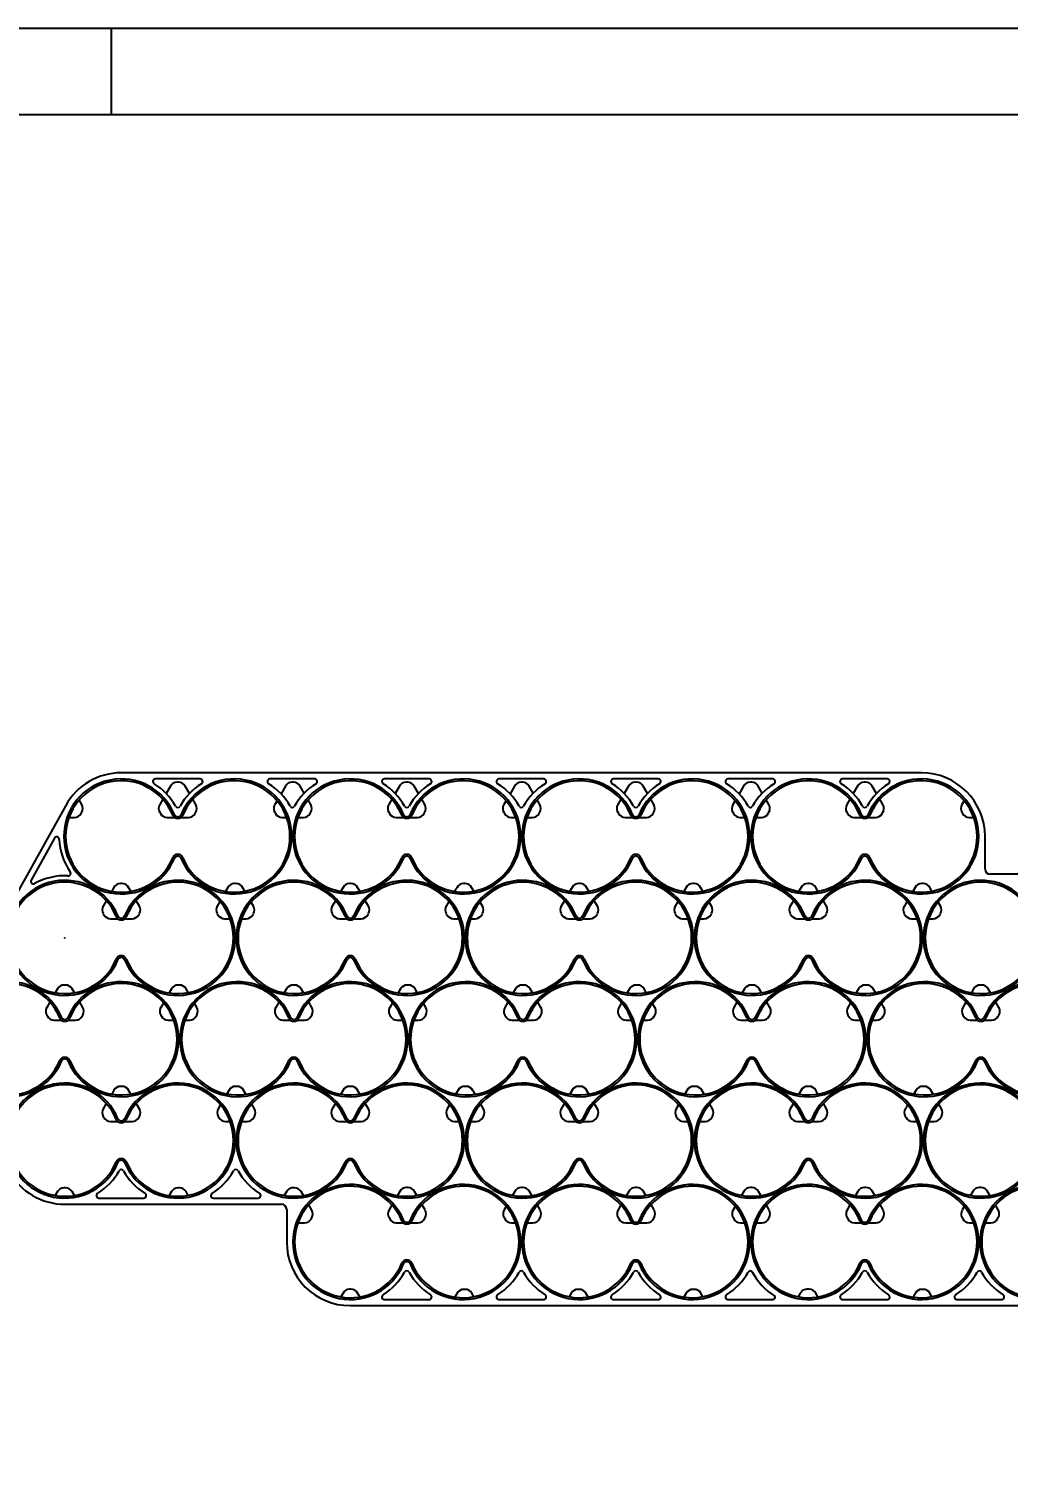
# Model space of a CAD drawing. Header units: millimetres. Extents: x -12 to 988, y -34 to 673.
# Drawn here: x 471.4 to 663, y 393.3 to 673.1 of the extents above; entities that cross this region are included whole.
import ezdxf

# ---------------------------------------------------------------- set-up
doc = ezdxf.new("R2010")
doc.units = ezdxf.units.MM
doc.dimstyles.new('副本 Standard', dxfattribs={"dimtxt": 9, "dimasz": 5, "dimexe": 1, "dimexo": 0.5, "dimgap": 0.5, "dimtad": 0, "dimtoh": 1, "dimdec": 1, "dimzin": 0, "dimdsep": 46, "dimtxsty": 'Standard', "dimcen": 0.09, "dimclrd": 3, "dimclre": 3, "dimclrt": 3, "dimadec": 0, "dimazin": 0, "dimtfac": 1, "dimtdec": 1, "dimtofl": 0, "dimtmove": 0, "dimatfit": 3, "dimfxl": 0, "dimtolj": 1, "dimtzin": 0, "dimarcsym": 0})

# ---------------------------------------------------------------- blocks, each defined once
blk = doc.blocks.new('新块')
at = {"color": 5}
blk.add_lwpolyline([(-242.21, -177.07), (213.92, -177.07), (213.92, 145.45), (-242.21, 145.45)], close=True, dxfattribs=at)
at = {"color": 6}
blk.add_lwpolyline([(-14.15, 137.77), (-14.15, 145.45)], dxfattribs=at)
blk.add_lwpolyline([(-203.82, -169.39), (206.24, -169.39), (206.24, 137.77), (-203.82, 137.77)], close=True, dxfattribs=at)
blk = doc.blocks.new('*D14')
at = {"color": 3, "lineweight": -2, "transparency": 16777216}
for p, q in [((456.19, 507.09), (461.19, 507.09)), ((461.19, 507.09), (465.32, 504.27)), ((478.37, 495.31), (478.55, 495.31)), ((478.46, 495.22), (478.46, 495.4))]:
    blk.add_line(p, q, dxfattribs=at)
at = {"color": 3, "transparency": 16777216}
blk.add_solid([(465.79, 504.96), (464.85, 503.58), (469.45, 501.46)], dxfattribs=at)
at = {"layer": 'Defpoints', "color": 0, "transparency": 16777216}
for p in [(469.45, 501.46), (487.46, 489.17)]:
    blk.add_point(p, dxfattribs=at)
at = {"color": 3, "transparency": 16777216, "insert": (439.19, 507.09), "char_height": 9, "attachment_point": 5}
blk.add_mtext('\\A1;∅21.8', dxfattribs=at)

msp = doc.modelspace()

# ---------------------------------------------------------------- linework, layer by layer
at = {"linetype": 'Continuous'}
for p, q in [((646.01, 527.59), (489.51, 527.59)), ((504.94, 526.39), (496.18, 526.39)), ((527.34, 526.39), (518.58, 526.39)), ((549.74, 526.39), (540.98, 526.39)), ((572.14, 526.39), (563.38, 526.39)), ((594.54, 526.39), (585.78, 526.39)), ((616.94, 526.39), (608.18, 526.39)), ((639.34, 526.39), (630.58, 526.39)), ((499.13, 525), (498.29, 523.54)), ((500.69, 525.74), (500.43, 525.74)), ((502.83, 523.54), (501.99, 525)), ((521.63, 525), (520.75, 523.48)), ((523.19, 525.74), (522.93, 525.74)), ((525.29, 523.61), (524.49, 525)), ((543.93, 525), (543.09, 523.54)), ((545.49, 525.74), (545.23, 525.74)), ((547.63, 523.54), (546.79, 525)), ((566.43, 525), (565.55, 523.48)), ((567.99, 525.74), (567.73, 525.74)), ((570.09, 523.61), (569.29, 525)), ((588.73, 525), (587.89, 523.54)), ((590.29, 525.74), (590.03, 525.74)), ((592.43, 523.54), (591.59, 525)), ((611.23, 525), (610.35, 523.48)), ((612.79, 525.74), (612.53, 525.74)), ((614.89, 523.61), (614.09, 525)), ((633.53, 525), (632.69, 523.54)), ((635.09, 525.74), (634.83, 525.74)), ((637.23, 523.54), (636.39, 525)), ((478.63, 521.2), (456.53, 481.55)), ((481.79, 521.37), (481.27, 522.28)), ((497.63, 522.41), (497.03, 521.37)), ((504.09, 521.37), (503.49, 522.41)), ((519.97, 522.14), (519.53, 521.37)), ((526.59, 521.37), (526.07, 522.28)), ((542.43, 522.41), (541.83, 521.37)), ((548.89, 521.37), (548.29, 522.41)), ((564.77, 522.14), (564.33, 521.37)), ((571.39, 521.37), (570.87, 522.28)), ((587.23, 522.41), (586.63, 521.37)), ((593.69, 521.37), (593.09, 522.41)), ((609.57, 522.14), (609.13, 521.37)), ((616.19, 521.37), (615.67, 522.28)), ((632.03, 522.41), (631.43, 521.37)), ((638.49, 521.37), (637.89, 522.41)), ((654.37, 522.14), (653.93, 521.37)), ((479.27, 518.88), (480.36, 518.88)), ((481.66, 519.64), (481.8, 519.87)), ((497.02, 519.87), (497.16, 519.64)), ((498.46, 518.88), (499.89, 518.88)), ((499.91, 519.43), (499.59, 519.29)), ((501.53, 519.29), (501.21, 519.43)), ((501.23, 518.88), (502.66, 518.88)), ((503.96, 519.64), (504.1, 519.87)), ((519.52, 519.87), (519.66, 519.64)), ((520.96, 518.88), (521.85, 518.88)), ((524.07, 518.88), (525.16, 518.88)), ((526.46, 519.64), (526.6, 519.87)), ((541.82, 519.87), (541.96, 519.64)), ((543.26, 518.88), (544.69, 518.88)), ((544.71, 519.43), (544.39, 519.29)), ((546.33, 519.29), (546.01, 519.43)), ((546.03, 518.88), (547.46, 518.88)), ((548.76, 519.64), (548.9, 519.87)), ((564.32, 519.87), (564.46, 519.64)), ((565.76, 518.88), (566.65, 518.88)), ((568.87, 518.88), (569.96, 518.88)), ((571.26, 519.64), (571.4, 519.87)), ((586.62, 519.87), (586.76, 519.64)), ((588.06, 518.88), (589.49, 518.88)), ((589.51, 519.43), (589.19, 519.29)), ((590.81, 519.43), (591.13, 519.29)), ((590.83, 518.88), (592.26, 518.88)), ((593.56, 519.64), (593.7, 519.87)), ((609.12, 519.87), (609.26, 519.64)), ((610.56, 518.88), (611.45, 518.88)), ((613.67, 518.88), (614.76, 518.88)), ((616.06, 519.64), (616.2, 519.87)), ((631.42, 519.87), (631.56, 519.64)), ((632.86, 518.88), (634.29, 518.88)), ((634.31, 519.43), (633.99, 519.29)), ((635.61, 519.43), (635.93, 519.29)), ((635.63, 518.88), (637.06, 518.88)), ((638.36, 519.64), (638.5, 519.87)), ((653.92, 519.87), (654.06, 519.64)), ((655.36, 518.88), (656.25, 518.88)), ((658.46, 508.76), (658.46, 515.14)), ((476.44, 514.8), (471.88, 506.62)), ((499.91, 510.86), (499.59, 510.99)), ((501.53, 510.99), (501.21, 510.86)), ((544.71, 510.86), (544.39, 510.99)), ((546.33, 510.99), (546.01, 510.86)), ((589.19, 510.99), (589.51, 510.86)), ((591.13, 510.99), (590.81, 510.86)), ((633.99, 510.99), (634.31, 510.86)), ((635.93, 510.99), (635.61, 510.86)), ((724.56, 507.76), (659.46, 507.76)), ((488.08, 505.17), (487.64, 504.41)), ((489.64, 505.92), (489.38, 505.92)), ((491.38, 504.41), (490.94, 505.17)), ((510.38, 505.17), (509.92, 504.38)), ((511.94, 505.92), (511.68, 505.92)), ((513.66, 504.44), (513.24, 505.17)), ((532.88, 505.17), (532.44, 504.41)), ((534.44, 505.92), (534.18, 505.92)), ((536.18, 504.41), (535.74, 505.17)), ((555.18, 505.17), (554.72, 504.38)), ((556.74, 505.92), (556.48, 505.92)), ((558.46, 504.44), (558.04, 505.17)), ((577.68, 505.17), (577.24, 504.41)), ((579.24, 505.92), (578.98, 505.92)), ((580.98, 504.41), (580.54, 505.17)), ((599.98, 505.17), (599.52, 504.38)), ((601.54, 505.92), (601.28, 505.92)), ((603.26, 504.44), (602.84, 505.17)), ((622.48, 505.17), (622.04, 504.41)), ((624.04, 505.92), (623.78, 505.92)), ((625.78, 504.41), (625.34, 505.17)), ((644.78, 505.17), (644.32, 504.38)), ((646.34, 505.92), (646.08, 505.92)), ((648.06, 504.44), (647.64, 505.17)), ((486.58, 502.58), (485.98, 501.54)), ((493.04, 501.54), (492.44, 502.58)), ((508.8, 502.45), (508.28, 501.54)), ((515.34, 501.54), (514.9, 502.31)), ((531.38, 502.58), (530.78, 501.54)), ((537.84, 501.54), (537.24, 502.58)), ((553.6, 502.45), (553.08, 501.54)), ((560.14, 501.54), (559.7, 502.31)), ((576.18, 502.58), (575.58, 501.54)), ((582.64, 501.54), (582.04, 502.58)), ((598.4, 502.45), (597.88, 501.54)), ((604.94, 501.54), (604.5, 502.31)), ((620.98, 502.58), (620.38, 501.54)), ((627.44, 501.54), (626.84, 502.58)), ((643.2, 502.45), (642.68, 501.54)), ((649.74, 501.54), (649.3, 502.31)), ((485.97, 500.04), (486.11, 499.81)), ((487.41, 499.06), (488.84, 499.06)), ((488.86, 499.6), (488.54, 499.46)), ((490.48, 499.46), (490.16, 499.6)), ((490.18, 499.06), (491.61, 499.06)), ((492.91, 499.81), (493.05, 500.04)), ((508.27, 500.04), (508.41, 499.81)), ((509.71, 499.06), (510.8, 499.06)), ((513.02, 499.06), (513.91, 499.06)), ((515.21, 499.81), (515.35, 500.04)), ((530.77, 500.04), (530.91, 499.81)), ((532.21, 499.06), (533.64, 499.06)), ((533.34, 499.46), (533.66, 499.6)), ((535.28, 499.46), (534.96, 499.6)), ((534.98, 499.06), (536.41, 499.06)), ((537.71, 499.81), (537.85, 500.04)), ((553.07, 500.04), (553.21, 499.81)), ((554.51, 499.06), (555.6, 499.06)), ((557.82, 499.06), (558.71, 499.06)), ((560.01, 499.81), (560.15, 500.04)), ((575.57, 500.04), (575.71, 499.81)), ((577.01, 499.06), (578.44, 499.06)), ((578.46, 499.6), (578.14, 499.46)), ((580.08, 499.46), (579.76, 499.6)), ((579.78, 499.06), (581.21, 499.06)), ((582.51, 499.81), (582.65, 500.04)), ((597.87, 500.04), (598.01, 499.81)), ((599.31, 499.06), (600.4, 499.06)), ((602.62, 499.06), (603.51, 499.06)), ((604.81, 499.81), (604.95, 500.04)), ((620.37, 500.04), (620.51, 499.81)), ((621.81, 499.06), (623.24, 499.06)), ((623.26, 499.6), (622.94, 499.46)), ((624.56, 499.6), (624.88, 499.46)), ((624.58, 499.06), (626.01, 499.06)), ((627.31, 499.81), (627.45, 500.04)), ((642.67, 500.04), (642.81, 499.81)), ((644.11, 499.06), (645.2, 499.06)), ((647.42, 499.06), (648.31, 499.06)), ((649.61, 499.81), (649.75, 500.04)), ((488.86, 491.03), (488.54, 491.16)), ((490.48, 491.16), (490.16, 491.03)), ((533.66, 491.03), (533.34, 491.16)), ((534.96, 491.03), (535.28, 491.16)), ((578.46, 491.03), (578.14, 491.16)), ((580.08, 491.16), (579.76, 491.03)), ((622.94, 491.16), (623.26, 491.03)), ((624.88, 491.16), (624.56, 491.03)), ((477.03, 485.34), (476.59, 484.58)), ((478.59, 486.09), (478.33, 486.09)), ((480.33, 484.58), (479.89, 485.34)), ((499.33, 485.34), (498.87, 484.55)), ((500.89, 486.09), (500.63, 486.09)), ((502.61, 484.61), (502.19, 485.34)), ((521.83, 485.34), (521.39, 484.58)), ((523.39, 486.09), (523.13, 486.09)), ((525.13, 484.58), (524.69, 485.34)), ((544.13, 485.34), (543.67, 484.55)), ((545.69, 486.09), (545.43, 486.09)), ((547.41, 484.61), (546.99, 485.34)), ((566.63, 485.34), (566.19, 484.58)), ((568.19, 486.09), (567.93, 486.09)), ((569.93, 484.58), (569.49, 485.34)), ((588.93, 485.34), (588.47, 484.55)), ((590.49, 486.09), (590.23, 486.09)), ((592.21, 484.61), (591.79, 485.34)), ((611.43, 485.34), (610.99, 484.58)), ((612.99, 486.09), (612.73, 486.09)), ((614.73, 484.58), (614.29, 485.34)), ((633.73, 485.34), (633.27, 484.55)), ((635.29, 486.09), (635.03, 486.09)), ((637.01, 484.61), (636.59, 485.34)), ((656.23, 485.34), (655.79, 484.58)), ((657.79, 486.09), (657.53, 486.09)), ((659.53, 484.58), (659.09, 485.34)), ((475.53, 482.76), (474.93, 481.71)), ((481.99, 481.71), (481.39, 482.76)), ((497.75, 482.62), (497.23, 481.71)), ((504.29, 481.71), (503.85, 482.48)), ((520.33, 482.76), (519.73, 481.71)), ((526.79, 481.71), (526.19, 482.76)), ((542.55, 482.62), (542.03, 481.71)), ((549.09, 481.71), (548.65, 482.48)), ((565.13, 482.76), (564.53, 481.71)), ((571.59, 481.71), (570.99, 482.76)), ((587.35, 482.62), (586.83, 481.71)), ((593.89, 481.71), (593.45, 482.48)), ((609.93, 482.76), (609.33, 481.71)), ((616.39, 481.71), (615.79, 482.76)), ((632.15, 482.62), (631.63, 481.71)), ((638.69, 481.71), (638.25, 482.48)), ((654.73, 482.76), (654.13, 481.71)), ((661.19, 481.71), (660.59, 482.76)), ((474.92, 480.21), (475.06, 479.98)), ((476.36, 479.23), (477.79, 479.23)), ((477.49, 479.64), (477.81, 479.77)), ((479.11, 479.77), (479.43, 479.64)), ((479.13, 479.23), (480.56, 479.23)), ((481.86, 479.98), (482, 480.21)), ((497.22, 480.21), (497.36, 479.98)), ((498.66, 479.23), (499.75, 479.23)), ((501.97, 479.23), (502.86, 479.23)), ((504.16, 479.98), (504.3, 480.21)), ((519.72, 480.21), (519.86, 479.98)), ((521.16, 479.23), (522.59, 479.23)), ((522.29, 479.64), (522.61, 479.77)), ((524.23, 479.64), (523.91, 479.77)), ((523.93, 479.23), (525.36, 479.23)), ((526.66, 479.98), (526.8, 480.21)), ((542.02, 480.21), (542.16, 479.98)), ((543.46, 479.23), (544.55, 479.23)), ((546.77, 479.23), (547.66, 479.23)), ((548.96, 479.98), (549.1, 480.21)), ((564.52, 480.21), (564.66, 479.98)), ((565.96, 479.23), (567.39, 479.23)), ((567.09, 479.64), (567.41, 479.77)), ((569.03, 479.64), (568.71, 479.77)), ((568.73, 479.23), (570.16, 479.23)), ((571.46, 479.98), (571.6, 480.21)), ((586.82, 480.21), (586.96, 479.98)), ((588.26, 479.23), (589.35, 479.23)), ((591.57, 479.23), (592.46, 479.23)), ((593.76, 479.98), (593.9, 480.21)), ((609.32, 480.21), (609.46, 479.98)), ((610.76, 479.23), (612.19, 479.23)), ((611.89, 479.64), (612.21, 479.77)), ((613.83, 479.64), (613.51, 479.77)), ((613.53, 479.23), (614.96, 479.23)), ((616.26, 479.98), (616.4, 480.21)), ((631.62, 480.21), (631.76, 479.98)), ((633.06, 479.23), (634.15, 479.23)), ((636.37, 479.23), (637.26, 479.23)), ((638.56, 479.98), (638.7, 480.21)), ((654.12, 480.21), (654.26, 479.98)), ((655.56, 479.23), (656.99, 479.23)), ((656.69, 479.64), (657.01, 479.77)), ((658.63, 479.64), (658.31, 479.77)), ((658.33, 479.23), (659.76, 479.23)), ((661.06, 479.98), (661.2, 480.21)), ((477.49, 471.34), (477.81, 471.2)), ((479.11, 471.2), (479.43, 471.34)), ((522.61, 471.2), (522.29, 471.34)), ((523.91, 471.2), (524.23, 471.34)), ((567.41, 471.2), (567.09, 471.34)), ((568.71, 471.2), (569.03, 471.34)), ((612.21, 471.2), (611.89, 471.34)), ((613.51, 471.2), (613.83, 471.34)), ((657.01, 471.2), (656.69, 471.34)), ((658.31, 471.2), (658.63, 471.34)), ((488.08, 465.51), (487.64, 464.75)), ((489.64, 466.26), (489.38, 466.26)), ((491.38, 464.75), (490.94, 465.51)), ((510.58, 465.51), (510.16, 464.78)), ((512.14, 466.26), (511.88, 466.26)), ((513.9, 464.72), (513.44, 465.51)), ((532.88, 465.51), (532.44, 464.75)), ((534.44, 466.26), (534.18, 466.26)), ((536.18, 464.75), (535.74, 465.51)), ((555.38, 465.51), (554.96, 464.78)), ((556.94, 466.26), (556.68, 466.26)), ((558.7, 464.72), (558.24, 465.51)), ((577.68, 465.51), (577.24, 464.75)), ((579.24, 466.26), (578.98, 466.26)), ((580.98, 464.75), (580.54, 465.51)), ((600.18, 465.51), (599.76, 464.78)), ((601.74, 466.26), (601.48, 466.26)), ((603.5, 464.72), (603.04, 465.51)), ((622.48, 465.51), (622.04, 464.75)), ((624.04, 466.26), (623.78, 466.26)), ((625.78, 464.75), (625.34, 465.51)), ((644.98, 465.51), (644.56, 464.78)), ((646.54, 466.26), (646.28, 466.26)), ((648.3, 464.72), (647.84, 465.51)), ((486.58, 462.93), (485.98, 461.88)), ((493.04, 461.88), (492.44, 462.93)), ((508.92, 462.65), (508.48, 461.88)), ((515.54, 461.88), (515.02, 462.79)), ((531.38, 462.93), (530.78, 461.88)), ((537.84, 461.88), (537.24, 462.93)), ((553.72, 462.65), (553.28, 461.88)), ((560.34, 461.88), (559.82, 462.79)), ((576.18, 462.93), (575.58, 461.88)), ((582.64, 461.88), (582.04, 462.93)), ((598.52, 462.65), (598.08, 461.88)), ((605.14, 461.88), (604.62, 462.79)), ((620.98, 462.93), (620.38, 461.88)), ((627.44, 461.88), (626.84, 462.93)), ((643.32, 462.65), (642.88, 461.88)), ((649.94, 461.88), (649.42, 462.79)), ((485.97, 460.38), (486.11, 460.15)), ((487.41, 459.4), (488.84, 459.4)), ((488.54, 459.81), (488.86, 459.94)), ((490.48, 459.81), (490.16, 459.94)), ((490.18, 459.4), (491.61, 459.4)), ((492.91, 460.15), (493.05, 460.38)), ((508.47, 460.38), (508.61, 460.15)), ((509.91, 459.4), (510.8, 459.4)), ((513.02, 459.4), (514.11, 459.4)), ((515.41, 460.15), (515.55, 460.38)), ((530.77, 460.38), (530.91, 460.15)), ((532.21, 459.4), (533.64, 459.4)), ((533.34, 459.81), (533.66, 459.94)), ((535.28, 459.81), (534.96, 459.94)), ((534.98, 459.4), (536.41, 459.4)), ((537.71, 460.15), (537.85, 460.38)), ((553.27, 460.38), (553.41, 460.15)), ((554.71, 459.4), (555.6, 459.4)), ((557.82, 459.4), (558.91, 459.4)), ((560.21, 460.15), (560.35, 460.38)), ((575.57, 460.38), (575.71, 460.15)), ((577.01, 459.4), (578.44, 459.4)), ((578.14, 459.81), (578.46, 459.94)), ((580.08, 459.81), (579.76, 459.94)), ((579.78, 459.4), (581.21, 459.4)), ((582.51, 460.15), (582.65, 460.38)), ((598.07, 460.38), (598.21, 460.15)), ((599.51, 459.4), (600.4, 459.4)), ((602.62, 459.4), (603.71, 459.4)), ((605.01, 460.15), (605.15, 460.38)), ((620.37, 460.38), (620.51, 460.15)), ((621.81, 459.4), (623.24, 459.4)), ((622.94, 459.81), (623.26, 459.94)), ((624.88, 459.81), (624.56, 459.94)), ((624.58, 459.4), (626.01, 459.4)), ((627.31, 460.15), (627.45, 460.38)), ((642.87, 460.38), (643.01, 460.15)), ((644.31, 459.4), (645.2, 459.4)), ((647.42, 459.4), (648.51, 459.4)), ((649.81, 460.15), (649.95, 460.38)), ((488.86, 451.37), (488.54, 451.51)), ((490.16, 451.37), (490.48, 451.51)), ((533.66, 451.37), (533.34, 451.51)), ((534.96, 451.37), (535.28, 451.51)), ((578.14, 451.51), (578.46, 451.37)), ((580.08, 451.51), (579.76, 451.37)), ((623.26, 451.37), (622.94, 451.51)), ((624.56, 451.37), (624.88, 451.51)), ((477.03, 445.68), (476.59, 444.92)), ((478.59, 446.43), (478.33, 446.43)), ((480.33, 444.92), (479.89, 445.68)), ((499.33, 445.68), (498.87, 444.89)), ((500.89, 446.43), (500.63, 446.43)), ((502.61, 444.95), (502.19, 445.68)), ((521.8, 445.62), (521.39, 444.92)), ((521.83, 445.68), (521.8, 445.62)), ((523.39, 446.43), (523.13, 446.43)), ((525.13, 444.92), (524.69, 445.68)), ((543.98, 445.71), (543.52, 444.91)), ((545.55, 446.46), (545.28, 446.46)), ((547.3, 444.93), (546.85, 445.71)), ((566.48, 445.71), (566.04, 444.95)), ((568.05, 446.46), (567.78, 446.46)), ((569.82, 444.9), (569.35, 445.71)), ((588.78, 445.71), (588.32, 444.91)), ((590.35, 446.46), (590.08, 446.46)), ((592.1, 444.93), (591.65, 445.71)), ((611.28, 445.71), (610.84, 444.95)), ((612.85, 446.46), (612.58, 446.46)), ((614.62, 444.9), (614.15, 445.71)), ((633.58, 445.71), (633.12, 444.91)), ((635.15, 446.46), (634.88, 446.46)), ((636.9, 444.93), (636.45, 445.71)), ((656.08, 445.71), (655.64, 444.95)), ((657.65, 446.46), (657.38, 446.46)), ((659.42, 444.9), (658.95, 445.71)), ((478.46, 443.21), (520.86, 443.21)), ((485.13, 444.41), (493.89, 444.41)), ((507.53, 444.41), (516.29, 444.41)), ((521.86, 442.21), (521.86, 435.83)), ((526.79, 442.05), (526.19, 443.1)), ((542.45, 443.07), (541.88, 442.09)), ((548.95, 442.09), (548.33, 443.15)), ((564.79, 442.79), (564.38, 442.09)), ((571.45, 442.09), (570.91, 443.01)), ((587.25, 443.07), (586.68, 442.09)), ((593.75, 442.09), (593.13, 443.15)), ((609.59, 442.79), (609.18, 442.09)), ((616.25, 442.09), (615.71, 443.01)), ((632.05, 443.07), (631.48, 442.09)), ((638.55, 442.09), (637.93, 443.15)), ((654.39, 442.79), (653.98, 442.09)), ((661.05, 442.09), (660.51, 443.01)), ((524.07, 439.57), (525.36, 439.57)), ((526.66, 440.32), (526.8, 440.56)), ((541.88, 440.59), (542.01, 440.35)), ((543.31, 439.6), (544.65, 439.6)), ((544.39, 439.98), (544.71, 440.11)), ((546.33, 439.98), (546.01, 440.11)), ((546.07, 439.6), (547.52, 439.6)), ((548.82, 440.35), (548.95, 440.59)), ((564.38, 440.59), (564.51, 440.35)), ((565.81, 439.6), (566.64, 439.6)), ((568.88, 439.6), (570.02, 439.6)), ((571.32, 440.35), (571.45, 440.59)), ((586.68, 440.59), (586.81, 440.35)), ((588.11, 439.6), (589.45, 439.6)), ((589.19, 439.98), (589.51, 440.11)), ((591.13, 439.98), (590.81, 440.11)), ((590.87, 439.6), (592.32, 439.6)), ((593.62, 440.35), (593.75, 440.59)), ((609.18, 440.59), (609.31, 440.35)), ((610.61, 439.6), (611.44, 439.6)), ((613.68, 439.6), (614.82, 439.6)), ((616.12, 440.35), (616.25, 440.59)), ((631.48, 440.59), (631.61, 440.35)), ((632.91, 439.6), (634.25, 439.6)), ((633.99, 439.98), (634.31, 440.11)), ((635.93, 439.98), (635.61, 440.11)), ((635.67, 439.6), (637.12, 439.6)), ((638.42, 440.35), (638.55, 440.59)), ((653.98, 440.59), (654.11, 440.35)), ((655.41, 439.6), (656.24, 439.6)), ((658.48, 439.6), (659.62, 439.6)), ((660.92, 440.35), (661.05, 440.59)), ((544.71, 431.54), (544.39, 431.68)), ((546.01, 431.54), (546.33, 431.68)), ((589.51, 431.54), (589.19, 431.68)), ((590.81, 431.54), (591.13, 431.68)), ((634.31, 431.54), (633.99, 431.68)), ((635.61, 431.54), (635.93, 431.68)), ((532.88, 425.85), (532.44, 425.09)), ((534.44, 426.6), (534.18, 426.6)), ((536.18, 425.09), (535.74, 425.85)), ((555.23, 425.82), (554.78, 425.05)), ((556.79, 426.57), (556.53, 426.57)), ((558.49, 425.13), (558.09, 425.82)), ((577.53, 425.82), (577.12, 425.11)), ((579.09, 426.57), (578.83, 426.57)), ((580.83, 425.06), (580.39, 425.82)), ((600.03, 425.82), (599.58, 425.05)), ((601.59, 426.57), (601.33, 426.57)), ((603.29, 425.13), (602.89, 425.82)), ((622.33, 425.82), (621.92, 425.11)), ((624.04, 426.6), (623.78, 426.6)), ((625.78, 425.09), (625.34, 425.85)), ((644.83, 425.82), (644.38, 425.05)), ((646.39, 426.57), (646.13, 426.57)), ((648.09, 425.13), (647.69, 425.82)), ((534.31, 423.38), (735.61, 423.38)), ((540.98, 424.58), (549.74, 424.58)), ((563.38, 424.58), (572.14, 424.58)), ((585.78, 424.58), (594.54, 424.58)), ((608.18, 424.58), (616.94, 424.58)), ((630.58, 424.58), (639.34, 424.58)), ((652.98, 424.58), (661.74, 424.58))]:
    msp.add_line(p, q, dxfattribs=at)
for centre, radius, start, end in [((489.51, 515.14), 11.25, 22.3789, 337.6211), ((489.51, 515.14), 12.45, 90, 150.8706), ((496.18, 525.89), 0.5, 90, 238.1902), ((511.61, 515.14), 11.25, 202.3789, 157.6211), ((504.94, 525.89), 0.5, 301.8098, 90), ((518.58, 525.89), 0.5, 90, 238.1902), ((534.31, 515.14), 11.25, 22.3789, 337.6211), ((527.34, 525.89), 0.5, 301.8098, 90), ((540.98, 525.89), 0.5, 90, 238.1902), ((556.41, 515.14), 11.25, 202.3789, 157.6211), ((549.74, 525.89), 0.5, 301.8098, 90), ((563.38, 525.89), 0.5, 90, 238.1902), ((579.11, 515.14), 11.25, 22.3789, 337.6211), ((572.14, 525.89), 0.5, 301.8098, 90), ((585.78, 525.89), 0.5, 90, 238.1902), ((601.21, 515.14), 11.25, 202.3789, 157.6211), ((594.54, 525.89), 0.5, 301.8098, 90), ((608.18, 525.89), 0.5, 90, 238.1902), ((623.91, 515.14), 11.25, 22.3789, 337.6211), ((616.94, 525.89), 0.5, 301.8098, 90), ((630.58, 525.89), 0.5, 90, 238.1902), ((646.01, 515.14), 11.25, 202.3789, 157.6211), ((639.34, 525.89), 0.5, 301.8098, 90), ((646.01, 515.14), 12.45, 360, 90), ((489.51, 515.14), 10.9, 22.3789, 337.6211), ((489.51, 515.14), 12.15, 29.13, 58.1902), ((500.43, 524.24), 1.5, 90, 149.9136), ((500.69, 524.24), 1.5, 30.0864, 90), ((511.61, 515.14), 12.15, 121.8098, 150.87), ((511.61, 515.14), 10.9, 202.3789, 157.6211), ((511.91, 515.14), 12.15, 29.13, 58.1902), ((522.93, 524.24), 1.5, 90, 149.9136), ((523.19, 524.24), 1.5, 30.0864, 90), ((534.01, 515.14), 12.15, 121.8098, 150.87), ((534.31, 515.14), 10.9, 22.3789, 337.6211), ((534.31, 515.14), 12.15, 29.13, 58.1902), ((545.23, 524.24), 1.5, 90, 149.9136), ((545.49, 524.24), 1.5, 30.0864, 90), ((556.41, 515.14), 12.15, 121.8098, 150.87), ((556.41, 515.14), 10.9, 202.3789, 157.6211), ((556.71, 515.14), 12.15, 29.13, 58.1902), ((567.73, 524.24), 1.5, 90, 149.9136), ((567.99, 524.24), 1.5, 30.0864, 90), ((578.81, 515.14), 12.15, 121.8098, 150.87), ((579.11, 515.14), 10.9, 22.3789, 337.6211), ((579.11, 515.14), 12.15, 29.13, 58.1902), ((590.03, 524.24), 1.5, 90, 149.9136), ((590.29, 524.24), 1.5, 30.0864, 90), ((601.21, 515.14), 12.15, 121.8098, 150.87), ((601.21, 515.14), 10.9, 202.3789, 157.6211), ((601.51, 515.14), 12.15, 29.13, 58.1902), ((612.53, 524.24), 1.5, 90, 149.9136), ((612.79, 524.24), 1.5, 30.0864, 90), ((623.61, 515.14), 12.15, 121.8098, 150.87), ((623.91, 515.14), 10.9, 22.3789, 337.6211), ((623.91, 515.14), 12.15, 29.13, 58.1902), ((634.83, 524.24), 1.5, 90, 149.9136), ((635.09, 524.24), 1.5, 30.0864, 90), ((646.01, 515.14), 12.15, 121.8098, 150.87), ((646.01, 515.14), 10.9, 202.3789, 157.6211), ((480.49, 520.62), 1.5, 330.1728, 30.0864), ((498.32, 520.62), 1.5, 149.9136, 209.8272), ((500.56, 521.3), 0.5, 209.13, 330.87), ((502.79, 520.62), 1.5, 330.1728, 30.0864), ((520.82, 520.62), 1.5, 149.9136, 209.8272), ((522.96, 521.3), 0.5, 209.13, 330.87), ((525.29, 520.62), 1.5, 330.1728, 30.0864), ((543.12, 520.62), 1.5, 149.9136, 209.8272), ((545.36, 521.3), 0.5, 209.13, 330.87), ((547.59, 520.62), 1.5, 330.1728, 30.0864), ((565.62, 520.62), 1.5, 149.9136, 209.8272), ((567.76, 521.3), 0.5, 209.13, 330.87), ((570.09, 520.62), 1.5, 330.1728, 30.0864), ((587.92, 520.62), 1.5, 149.9136, 209.8272), ((590.16, 521.3), 0.5, 209.13, 330.87), ((592.39, 520.62), 1.5, 330.1728, 30.0864), ((610.42, 520.62), 1.5, 149.9136, 209.8272), ((612.56, 521.3), 0.5, 209.13, 330.87), ((614.89, 520.62), 1.5, 330.1728, 30.0864), ((632.72, 520.62), 1.5, 149.9136, 209.8272), ((634.96, 521.3), 0.5, 209.13, 330.87), ((637.19, 520.62), 1.5, 330.1728, 30.0864), ((655.22, 520.62), 1.5, 149.9136, 209.8272), ((480.36, 520.38), 1.5, 270, 330.1728), ((498.46, 520.38), 1.5, 209.8272, 270), ((500.56, 519.69), 1.05, 202.3789, 337.6211), ((500.56, 519.69), 0.7, 202.3789, 337.6211), ((502.66, 520.38), 1.5, 270, 330.1728), ((520.96, 520.38), 1.5, 209.8272, 270), ((525.16, 520.38), 1.5, 270, 330.1728), ((543.26, 520.38), 1.5, 209.8272, 270), ((545.36, 519.69), 1.05, 202.3789, 337.6211), ((545.36, 519.69), 0.7, 202.3789, 337.6211), ((547.46, 520.38), 1.5, 270, 330.1728), ((565.76, 520.38), 1.5, 209.8272, 270), ((569.96, 520.38), 1.5, 270, 330.1728), ((588.06, 520.38), 1.5, 209.8272, 270), ((590.16, 519.69), 1.05, 202.3789, 337.6211), ((590.16, 519.69), 0.7, 202.3789, 337.6211), ((592.26, 520.38), 1.5, 270, 330.1728), ((610.56, 520.38), 1.5, 209.8272, 270), ((614.76, 520.38), 1.5, 270, 330.1728), ((632.86, 520.38), 1.5, 209.8272, 270), ((634.96, 519.69), 1.05, 202.3789, 337.6211), ((634.96, 519.69), 0.7, 202.3789, 337.6211), ((637.06, 520.38), 1.5, 270, 330.1728), ((655.36, 520.38), 1.5, 209.8272, 270), ((476.87, 514.55), 0.5, 2.6804, 150.8706), ((489.51, 515.14), 12.15, 182.6804, 214.6673), ((500.56, 510.59), 1.05, 22.3789, 157.6211), ((500.56, 510.59), 0.7, 22.3789, 157.6211), ((545.36, 510.59), 1.05, 22.3789, 157.6211), ((545.36, 510.59), 0.7, 22.3789, 157.6211), ((590.16, 510.59), 1.05, 22.3789, 157.6211), ((590.16, 510.59), 0.7, 22.3789, 157.6211), ((634.96, 510.59), 1.05, 22.3789, 157.6211), ((634.96, 510.59), 0.7, 22.3789, 157.6211), ((478.46, 495.31), 11.25, 22.3789, 337.6211), ((472.31, 506.37), 0.5, 150.8706, 299.0607), ((478.46, 495.31), 12.15, 87.0738, 119.0607), ((479.11, 507.95), 0.5, 267.0738, 34.6673), ((500.56, 495.31), 11.25, 202.3789, 157.6211), ((523.26, 495.31), 11.25, 22.3789, 337.6211), ((545.36, 495.31), 11.25, 202.3789, 157.6211), ((568.06, 495.31), 11.25, 22.3789, 337.6211), ((590.16, 495.31), 11.25, 202.3789, 157.6211), ((612.86, 495.31), 11.25, 22.3789, 337.6211), ((634.96, 495.31), 11.25, 202.3789, 157.6211), ((657.66, 495.31), 11.25, 22.3789, 337.6211), ((659.46, 508.76), 1, 180, 270), ((478.46, 495.31), 10.9, 22.3789, 337.6211), ((489.38, 504.42), 1.5, 90, 149.9136), ((489.64, 504.42), 1.5, 30.0864, 90), ((500.56, 495.31), 10.9, 202.3789, 157.6211), ((511.68, 504.42), 1.5, 90, 149.9136), ((511.94, 504.42), 1.5, 30.0864, 90), ((523.26, 495.31), 10.9, 22.3789, 337.6211), ((534.18, 504.42), 1.5, 90, 149.9136), ((534.44, 504.42), 1.5, 30.0864, 90), ((545.36, 495.31), 10.9, 202.3789, 157.6211), ((556.48, 504.42), 1.5, 90, 149.9136), ((556.74, 504.42), 1.5, 30.0864, 90), ((568.06, 495.31), 10.9, 22.3789, 337.6211), ((578.98, 504.42), 1.5, 90, 149.9136), ((579.24, 504.42), 1.5, 30.0864, 90), ((590.16, 495.31), 10.9, 202.3789, 157.6211), ((601.28, 504.42), 1.5, 90, 149.9136), ((601.54, 504.42), 1.5, 30.0864, 90), ((612.86, 495.31), 10.9, 22.3789, 337.6211), ((623.78, 504.42), 1.5, 90, 149.9136), ((624.04, 504.42), 1.5, 30.0864, 90), ((634.96, 495.31), 10.9, 202.3789, 157.6211), ((646.08, 504.42), 1.5, 90, 149.9136), ((646.34, 504.42), 1.5, 30.0864, 90), ((657.66, 495.31), 10.9, 22.3789, 337.6211), ((487.27, 500.79), 1.5, 149.9136, 209.8272), ((491.74, 500.79), 1.5, 330.1728, 30.0864), ((509.57, 500.79), 1.5, 149.9136, 209.8272), ((514.04, 500.79), 1.5, 330.1728, 30.0864), ((532.07, 500.79), 1.5, 149.9136, 209.8272), ((536.54, 500.79), 1.5, 330.1728, 30.0864), ((554.37, 500.79), 1.5, 149.9136, 209.8272), ((558.84, 500.79), 1.5, 330.1728, 30.0864), ((576.87, 500.79), 1.5, 149.9136, 209.8272), ((581.34, 500.79), 1.5, 330.1728, 30.0864), ((599.17, 500.79), 1.5, 149.9136, 209.8272), ((603.64, 500.79), 1.5, 330.1728, 30.0864), ((621.67, 500.79), 1.5, 149.9136, 209.8272), ((626.14, 500.79), 1.5, 330.1728, 30.0864), ((643.97, 500.79), 1.5, 149.9136, 209.8272), ((648.44, 500.79), 1.5, 330.1728, 30.0864), ((487.41, 500.56), 1.5, 209.8272, 270), ((489.51, 499.86), 1.05, 202.3789, 337.6211), ((489.51, 499.86), 0.7, 202.3789, 337.6211), ((491.61, 500.56), 1.5, 270, 330.1728), ((509.71, 500.56), 1.5, 209.8272, 270), ((513.91, 500.56), 1.5, 270, 330.1728), ((532.21, 500.56), 1.5, 209.8272, 270), ((534.31, 499.86), 1.05, 202.3789, 337.6211), ((534.31, 499.86), 0.7, 202.3789, 337.6211), ((536.41, 500.56), 1.5, 270, 330.1728), ((554.51, 500.56), 1.5, 209.8272, 270), ((558.71, 500.56), 1.5, 270, 330.1728), ((577.01, 500.56), 1.5, 209.8272, 270), ((579.11, 499.86), 1.05, 202.3789, 337.6211), ((579.11, 499.86), 0.7, 202.3789, 337.6211), ((581.21, 500.56), 1.5, 270, 330.1728), ((599.31, 500.56), 1.5, 209.8272, 270), ((603.51, 500.56), 1.5, 270, 330.1728), ((621.81, 500.56), 1.5, 209.8272, 270), ((623.91, 499.86), 1.05, 202.3789, 337.6211), ((623.91, 499.86), 0.7, 202.3789, 337.6211), ((626.01, 500.56), 1.5, 270, 330.1728), ((644.11, 500.56), 1.5, 209.8272, 270), ((648.31, 500.56), 1.5, 270, 330.1728), ((489.51, 490.76), 1.05, 22.3789, 157.6211), ((489.51, 490.76), 0.7, 22.3789, 157.6211), ((534.31, 490.76), 1.05, 22.3789, 157.6211), ((534.31, 490.76), 0.7, 22.3789, 157.6211), ((579.11, 490.76), 1.05, 22.3789, 157.6211), ((579.11, 490.76), 0.7, 22.3789, 157.6211), ((623.91, 490.76), 1.05, 22.3789, 157.6211), ((623.91, 490.76), 0.7, 22.3789, 157.6211), ((467.41, 475.49), 11.25, 22.3789, 337.6211), ((467.41, 475.49), 10.9, 22.3789, 337.6211), ((478.33, 484.59), 1.5, 90, 149.9136), ((478.59, 484.59), 1.5, 30.0864, 90), ((489.51, 475.49), 11.25, 202.3789, 157.6211), ((489.51, 475.49), 10.9, 202.3789, 157.6211), ((500.63, 484.59), 1.5, 90, 149.9136), ((500.89, 484.59), 1.5, 30.0864, 90), ((512.21, 475.49), 11.25, 22.3789, 337.6211), ((512.21, 475.49), 10.9, 22.3789, 337.6211), ((523.13, 484.59), 1.5, 90, 149.9136), ((523.39, 484.59), 1.5, 30.0864, 90), ((534.31, 475.49), 11.25, 202.3789, 157.6211), ((534.31, 475.49), 10.9, 202.3789, 157.6211), ((545.43, 484.59), 1.5, 90, 149.9136), ((545.69, 484.59), 1.5, 30.0864, 90), ((557.01, 475.49), 11.25, 22.3789, 337.6211), ((557.01, 475.49), 10.9, 22.3789, 337.6211), ((567.93, 484.59), 1.5, 90, 149.9136), ((568.19, 484.59), 1.5, 30.0864, 90), ((579.11, 475.49), 11.25, 202.3789, 157.6211), ((579.11, 475.49), 10.9, 202.3789, 157.6211), ((590.23, 484.59), 1.5, 90, 149.9136), ((590.49, 484.59), 1.5, 30.0864, 90), ((601.81, 475.49), 11.25, 22.3789, 337.6211), ((601.81, 475.49), 10.9, 22.3789, 337.6211), ((612.73, 484.59), 1.5, 90, 149.9136), ((612.99, 484.59), 1.5, 30.0864, 90), ((623.91, 475.49), 11.25, 202.3789, 157.6211), ((623.91, 475.49), 10.9, 202.3789, 157.6211), ((635.03, 484.59), 1.5, 90, 149.9136), ((635.29, 484.59), 1.5, 30.0864, 90), ((646.61, 475.49), 11.25, 22.3789, 337.6211), ((646.61, 475.49), 10.9, 22.3789, 337.6211), ((657.53, 484.59), 1.5, 90, 149.9136), ((657.79, 484.59), 1.5, 30.0864, 90), ((668.71, 475.49), 11.25, 202.3789, 157.6211), ((668.71, 475.49), 10.9, 202.3789, 157.6211), ((476.22, 480.96), 1.5, 149.9136, 209.8272), ((480.69, 480.96), 1.5, 330.1728, 30.0864), ((498.52, 480.96), 1.5, 149.9136, 209.8272), ((502.99, 480.96), 1.5, 330.1728, 30.0864), ((521.02, 480.96), 1.5, 149.9136, 209.8272), ((525.49, 480.96), 1.5, 330.1728, 30.0864), ((543.32, 480.96), 1.5, 149.9136, 209.8272), ((547.79, 480.96), 1.5, 330.1728, 30.0864), ((565.82, 480.96), 1.5, 149.9136, 209.8272), ((570.29, 480.96), 1.5, 330.1728, 30.0864), ((588.12, 480.96), 1.5, 149.9136, 209.8272), ((592.59, 480.96), 1.5, 330.1728, 30.0864), ((610.62, 480.96), 1.5, 149.9136, 209.8272), ((615.09, 480.96), 1.5, 330.1728, 30.0864), ((632.92, 480.96), 1.5, 149.9136, 209.8272), ((637.39, 480.96), 1.5, 330.1728, 30.0864), ((655.42, 480.96), 1.5, 149.9136, 209.8272), ((659.89, 480.96), 1.5, 330.1728, 30.0864), ((476.36, 480.73), 1.5, 209.8272, 270), ((478.46, 480.04), 1.05, 202.3789, 337.6211), ((478.46, 480.04), 0.7, 202.3789, 337.6211), ((480.56, 480.73), 1.5, 270, 330.1728), ((498.66, 480.73), 1.5, 209.8272, 270), ((502.86, 480.73), 1.5, 270, 330.1728), ((521.16, 480.73), 1.5, 209.8272, 270), ((523.26, 480.04), 1.05, 202.3789, 337.6211), ((523.26, 480.04), 0.7, 202.3789, 337.6211), ((525.36, 480.73), 1.5, 270, 330.1728), ((543.46, 480.73), 1.5, 209.8272, 270), ((547.66, 480.73), 1.5, 270, 330.1728), ((565.96, 480.73), 1.5, 209.8272, 270), ((568.06, 480.04), 1.05, 202.3789, 337.6211), ((568.06, 480.04), 0.7, 202.3789, 337.6211), ((570.16, 480.73), 1.5, 270, 330.1728), ((588.26, 480.73), 1.5, 209.8272, 270), ((592.46, 480.73), 1.5, 270, 330.1728), ((610.76, 480.73), 1.5, 209.8272, 270), ((612.86, 480.04), 1.05, 202.3789, 337.6211), ((612.86, 480.04), 0.7, 202.3789, 337.6211), ((614.96, 480.73), 1.5, 270, 330.1728), ((633.06, 480.73), 1.5, 209.8272, 270), ((637.26, 480.73), 1.5, 270, 330.1728), ((655.56, 480.73), 1.5, 209.8272, 270), ((657.66, 480.04), 1.05, 202.3789, 337.6211), ((657.66, 480.04), 0.7, 202.3789, 337.6211), ((659.76, 480.73), 1.5, 270, 330.1728), ((478.46, 470.94), 1.05, 22.3789, 157.6211), ((478.46, 470.94), 0.7, 22.3789, 157.6211), ((523.26, 470.94), 1.05, 22.3789, 157.6211), ((523.26, 470.94), 0.7, 22.3789, 157.6211), ((568.06, 470.94), 1.05, 22.3789, 157.6211), ((568.06, 470.94), 0.7, 22.3789, 157.6211), ((612.86, 470.94), 1.05, 22.3789, 157.6211), ((612.86, 470.94), 0.7, 22.3789, 157.6211), ((657.66, 470.94), 1.05, 22.3789, 157.6211), ((657.66, 470.94), 0.7, 22.3789, 157.6211), ((478.46, 455.66), 11.25, 22.3789, 337.6211), ((478.46, 455.66), 10.9, 22.3789, 337.6211), ((489.38, 464.76), 1.5, 90, 149.9136), ((489.64, 464.76), 1.5, 30.0864, 90), ((500.56, 455.66), 11.25, 202.3789, 157.6211), ((500.56, 455.66), 10.9, 202.3789, 157.6211), ((511.88, 464.76), 1.5, 90, 149.9136), ((523.26, 455.66), 11.25, 22.3789, 337.6211), ((512.14, 464.76), 1.5, 30.0864, 90), ((523.26, 455.66), 10.9, 22.3789, 337.6211), ((534.18, 464.76), 1.5, 90, 149.9136), ((534.44, 464.76), 1.5, 30.0864, 90), ((545.36, 455.66), 11.25, 202.3789, 157.6211), ((545.36, 455.66), 10.9, 202.3789, 157.6211), ((556.68, 464.76), 1.5, 90, 149.9136), ((568.06, 455.66), 11.25, 22.3789, 337.6211), ((556.94, 464.76), 1.5, 30.0864, 90), ((568.06, 455.66), 10.9, 22.3789, 337.6211), ((578.98, 464.76), 1.5, 90, 149.9136), ((579.24, 464.76), 1.5, 30.0864, 90), ((590.16, 455.66), 11.25, 202.3789, 157.6211), ((590.16, 455.66), 10.9, 202.3789, 157.6211), ((601.48, 464.76), 1.5, 90, 149.9136), ((612.86, 455.66), 11.25, 22.3789, 337.6211), ((601.74, 464.76), 1.5, 30.0864, 90), ((612.86, 455.66), 10.9, 22.3789, 337.6211), ((623.78, 464.76), 1.5, 90, 149.9136), ((624.04, 464.76), 1.5, 30.0864, 90), ((634.96, 455.66), 11.25, 202.3789, 157.6211), ((634.96, 455.66), 10.9, 202.3789, 157.6211), ((646.28, 464.76), 1.5, 90, 149.9136), ((657.66, 455.66), 11.25, 22.3789, 337.6211), ((646.54, 464.76), 1.5, 30.0864, 90), ((657.66, 455.66), 10.9, 22.3789, 337.6211), ((487.27, 461.13), 1.5, 149.9136, 209.8272), ((491.74, 461.13), 1.5, 330.1728, 30.0864), ((509.77, 461.13), 1.5, 149.9136, 209.8272), ((514.24, 461.13), 1.5, 330.1728, 30.0864), ((532.07, 461.13), 1.5, 149.9136, 209.8272), ((536.54, 461.13), 1.5, 330.1728, 30.0864), ((554.57, 461.13), 1.5, 149.9136, 209.8272), ((559.04, 461.13), 1.5, 330.1728, 30.0864), ((576.87, 461.13), 1.5, 149.9136, 209.8272), ((581.34, 461.13), 1.5, 330.1728, 30.0864), ((599.37, 461.13), 1.5, 149.9136, 209.8272), ((603.84, 461.13), 1.5, 330.1728, 30.0864), ((621.67, 461.13), 1.5, 149.9136, 209.8272), ((626.14, 461.13), 1.5, 330.1728, 30.0864), ((644.17, 461.13), 1.5, 149.9136, 209.8272), ((648.64, 461.13), 1.5, 330.1728, 30.0864), ((487.41, 460.9), 1.5, 209.8272, 270), ((489.51, 460.21), 1.05, 202.3789, 337.6211), ((489.51, 460.21), 0.7, 202.3789, 337.6211), ((491.61, 460.9), 1.5, 270, 330.1728), ((509.91, 460.9), 1.5, 209.8272, 270), ((514.11, 460.9), 1.5, 270, 330.1728), ((532.21, 460.9), 1.5, 209.8272, 270), ((534.31, 460.21), 1.05, 202.3789, 337.6211), ((534.31, 460.21), 0.7, 202.3789, 337.6211), ((536.41, 460.9), 1.5, 270, 330.1728), ((554.71, 460.9), 1.5, 209.8272, 270), ((558.91, 460.9), 1.5, 270, 330.1728), ((577.01, 460.9), 1.5, 209.8272, 270), ((579.11, 460.21), 1.05, 202.3789, 337.6211), ((579.11, 460.21), 0.7, 202.3789, 337.6211), ((581.21, 460.9), 1.5, 270, 330.1728), ((599.51, 460.9), 1.5, 209.8272, 270), ((603.71, 460.9), 1.5, 270, 330.1728), ((621.81, 460.9), 1.5, 209.8272, 270), ((623.91, 460.21), 1.05, 202.3789, 337.6211), ((623.91, 460.21), 0.7, 202.3789, 337.6211), ((626.01, 460.9), 1.5, 270, 330.1728), ((644.31, 460.9), 1.5, 209.8272, 270), ((648.51, 460.9), 1.5, 270, 330.1728), ((489.51, 451.11), 1.05, 22.3789, 157.6211), ((489.51, 451.11), 0.7, 22.3789, 157.6211), ((534.31, 451.11), 1.05, 22.3789, 157.6211), ((534.31, 451.11), 0.7, 22.3789, 157.6211), ((579.11, 451.11), 1.05, 22.3789, 157.6211), ((579.11, 451.11), 0.7, 22.3789, 157.6211), ((623.91, 451.11), 1.05, 22.3789, 157.6211), ((623.91, 451.11), 0.7, 22.3789, 157.6211), ((478.46, 455.66), 12.45, 209.1294, 270), ((478.46, 455.66), 12.15, 301.8098, 330.87), ((489.51, 449.5), 0.5, 29.13, 150.87), ((500.56, 455.66), 12.15, 209.13, 238.1902), ((500.86, 455.66), 12.15, 301.8098, 330.87), ((511.91, 449.5), 0.5, 29.13, 150.87), ((522.96, 455.66), 12.15, 209.13, 238.1902), ((478.33, 444.93), 1.5, 90, 149.9136), ((478.59, 444.93), 1.5, 30.0864, 90), ((485.13, 444.91), 0.5, 121.8098, 270), ((493.89, 444.91), 0.5, 270, 58.1902), ((500.63, 444.93), 1.5, 90, 149.9136), ((500.89, 444.93), 1.5, 30.0864, 90), ((507.53, 444.91), 0.5, 121.8098, 270), ((516.29, 444.91), 0.5, 270, 58.1902), ((523.13, 444.93), 1.5, 90, 134.7593), ((534.31, 435.83), 11.25, 22.3789, 337.6211), ((523.39, 444.93), 1.5, 30.0864, 90), ((534.31, 435.83), 10.9, 22.3789, 337.6211), ((545.28, 444.96), 1.5, 90, 149.9136), ((545.55, 444.96), 1.5, 30.0864, 90), ((556.41, 435.83), 11.25, 202.3789, 157.6211), ((556.41, 435.83), 10.9, 202.3789, 157.6211), ((567.78, 444.96), 1.5, 90, 149.9136), ((579.11, 435.83), 11.25, 22.3789, 337.6211), ((568.05, 444.96), 1.5, 30.0864, 90), ((579.11, 435.83), 10.9, 22.3789, 337.6211), ((590.08, 444.96), 1.5, 90, 149.9136), ((590.35, 444.96), 1.5, 30.0864, 90), ((601.21, 435.83), 11.25, 202.3789, 157.6211), ((601.21, 435.83), 10.9, 202.3789, 157.6211), ((612.58, 444.96), 1.5, 90, 149.9136), ((623.91, 435.83), 11.25, 22.3789, 337.6211), ((612.85, 444.96), 1.5, 30.0864, 90), ((623.91, 435.83), 10.9, 22.3789, 337.6211), ((634.88, 444.96), 1.5, 90, 149.9136), ((635.15, 444.96), 1.5, 30.0864, 90), ((646.01, 435.83), 11.25, 202.3789, 157.6211), ((646.01, 435.83), 10.9, 202.3789, 157.6211), ((657.38, 444.96), 1.5, 90, 149.9136), ((668.71, 435.83), 11.25, 22.3789, 337.6211), ((657.65, 444.96), 1.5, 30.0864, 90), ((668.71, 435.83), 10.9, 22.3789, 337.6211), ((520.86, 442.21), 1, 0, 90), ((525.36, 441.07), 1.5, 270, 330.1728), ((525.49, 441.3), 1.5, 330.1728, 30.0864), ((543.18, 441.33), 1.5, 149.9136, 209.8272), ((543.31, 441.1), 1.5, 209.8272, 270), ((545.36, 440.38), 1.05, 202.3789, 337.6211), ((545.36, 440.38), 0.7, 202.3789, 337.6211), ((547.52, 441.1), 1.5, 270, 330.1728), ((547.65, 441.33), 1.5, 330.1728, 30.0864), ((565.68, 441.33), 1.5, 149.9136, 209.8272), ((565.81, 441.1), 1.5, 209.8272, 270), ((570.02, 441.1), 1.5, 270, 330.1728), ((570.15, 441.33), 1.5, 330.1728, 30.0864), ((587.98, 441.33), 1.5, 149.9136, 209.8272), ((588.11, 441.1), 1.5, 209.8272, 270), ((590.16, 440.38), 1.05, 202.3789, 337.6211), ((590.16, 440.38), 0.7, 202.3789, 337.6211), ((592.32, 441.1), 1.5, 270, 330.1728), ((592.45, 441.33), 1.5, 330.1728, 30.0864), ((610.48, 441.33), 1.5, 149.9136, 209.8272), ((610.61, 441.1), 1.5, 209.8272, 270), ((614.82, 441.1), 1.5, 270, 330.1728), ((614.95, 441.33), 1.5, 330.1728, 30.0864), ((632.78, 441.33), 1.5, 149.9136, 209.8272), ((632.91, 441.1), 1.5, 209.8272, 270), ((634.96, 440.38), 1.05, 202.3789, 337.6211), ((634.96, 440.38), 0.7, 202.3789, 337.6211), ((637.12, 441.1), 1.5, 270, 330.1728), ((637.25, 441.33), 1.5, 330.1728, 30.0864), ((655.28, 441.33), 1.5, 149.9136, 209.8272), ((655.41, 441.1), 1.5, 209.8272, 270), ((659.62, 441.1), 1.5, 270, 330.1728), ((659.75, 441.33), 1.5, 330.1728, 30.0864), ((534.31, 435.83), 12.45, 180, 270), ((545.36, 431.28), 1.05, 22.3789, 157.6211), ((545.36, 431.28), 0.7, 22.3789, 157.6211), ((590.16, 431.28), 1.05, 22.3789, 157.6211), ((590.16, 431.28), 0.7, 22.3789, 157.6211), ((634.96, 431.28), 1.05, 22.3789, 157.6211), ((634.96, 431.28), 0.7, 22.3789, 157.6211), ((534.31, 435.83), 12.15, 301.8098, 330.87), ((545.36, 429.67), 0.5, 29.13, 150.87), ((556.41, 435.83), 12.15, 209.13, 238.1902), ((556.71, 435.83), 12.15, 301.8098, 330.87), ((567.76, 429.67), 0.5, 29.13, 150.87), ((578.81, 435.83), 12.15, 209.13, 238.1902), ((579.11, 435.83), 12.15, 301.8098, 330.87), ((590.16, 429.67), 0.5, 29.13, 150.87), ((601.21, 435.83), 12.15, 209.13, 238.1902), ((601.51, 435.83), 12.15, 301.8098, 330.87), ((612.56, 429.67), 0.5, 50.2751, 150.87), ((623.91, 435.83), 12.45, 207.6277, 238.621), ((623.91, 435.83), 12.15, 301.8098, 330.87), ((634.96, 429.67), 0.5, 29.13, 150.87), ((646.01, 435.83), 12.15, 209.13, 238.1902), ((646.31, 435.83), 12.15, 301.8098, 330.87), ((657.36, 429.67), 0.5, 29.13, 150.87), ((668.41, 435.83), 12.15, 209.13, 238.1902), ((534.18, 425.1), 1.5, 90, 149.9136), ((534.44, 425.1), 1.5, 30.0864, 90), ((540.98, 425.08), 0.5, 121.8098, 270), ((549.74, 425.08), 0.5, 270, 58.1902), ((556.53, 425.07), 1.5, 90, 149.9136), ((556.79, 425.07), 1.5, 30.0864, 90), ((563.38, 425.08), 0.5, 121.8098, 270), ((572.14, 425.08), 0.5, 270, 58.1902), ((578.83, 425.07), 1.5, 90, 149.9136), ((579.09, 425.07), 1.5, 30.0864, 90), ((585.78, 425.08), 0.5, 121.8098, 270), ((594.54, 425.08), 0.5, 270, 58.1902), ((601.33, 425.07), 1.5, 90, 149.9136), ((601.59, 425.07), 1.5, 30.0864, 90), ((608.18, 425.08), 0.5, 121.8098, 270), ((623.63, 425.07), 1.5, 98.2413, 149.9136), ((623.78, 425.1), 1.5, 90, 104.0489), ((624.04, 425.1), 1.5, 30.0864, 90), ((630.58, 425.08), 0.5, 121.8098, 270), ((639.34, 425.08), 0.5, 270, 58.1902), ((646.13, 425.07), 1.5, 90, 149.9136), ((646.39, 425.07), 1.5, 30.0864, 90), ((652.98, 425.08), 0.5, 121.8098, 270), ((661.74, 425.08), 0.5, 270, 58.1902), ((616.94, 425.08), 0.5, 270, 13.9946)]:
    msp.add_arc(centre, radius, start, end, dxfattribs=at)
msp.add_open_spline([(522.07, 445.99), (521.93, 445.85), (521.83, 445.68)], degree=2, dxfattribs=at)

# ---------------------------------------------------------------- block references
at = {"color": 3, "xscale": 2.1923301712494, "yscale": 2.1923301712494, "zscale": 2.1923301712494}
msp.add_blockref('新块', (518.64, 354.26), dxfattribs=at)

# ---------------------------------------------------------------- dimensions: what is measured, and where the dimension line sits
dim = msp.add_diameter_dim_2p(p1=(487.46, 489.17), p2=(469.45, 501.46), dimstyle='副本 Standard')
dim.commit()
dim.dimension.update_dxf_attribs({"geometry": '*D14', "text_midpoint": (439.19, 507.09)})

doc.saveas('drawing.dxf')
